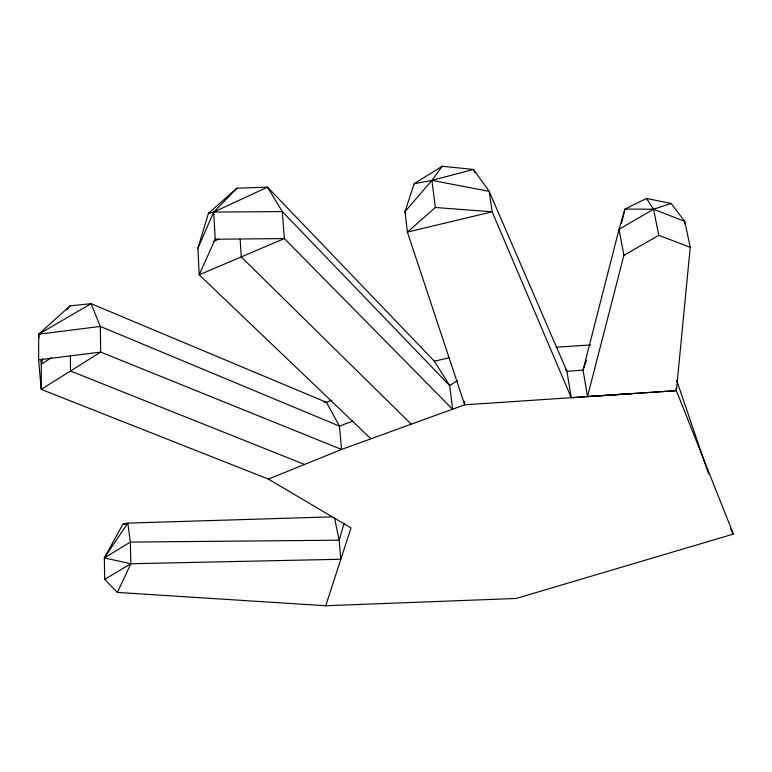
<?xml version="1.0" encoding="UTF-8"?>
<svg xmlns="http://www.w3.org/2000/svg" width="772" height="772" viewBox="0 0 772 772"><rect width="100%" height="100%" fill="white"/><g stroke="black" fill="none" stroke-linecap="round" stroke-linejoin="round"><path stroke-width="1.16" d="M38.6 359.868L38.716 334.189L70.136 305.808L91.086 303.685L326.459 402.328L339.468 426.134L341.552 449.449L268.415 479.103L41.206 389.358L38.6 359.868L100.698 352.08L341.552 449.449L464.686 404.817L676.378 390.671L733.4 534.07L516.15 598.464L325.745 605.75L117.383 592.423L104.674 579.347L104.345 557.934L122.854 524.265L127.805 523.107L331.863 516.854M684.542 223.803L684.764 221.419L671.158 203.48L646.492 198.433L624.973 209.087L619.028 229.371L583.053 370.126L587.502 396.518L676.378 390.671L690.226 247.291L684.764 221.419L653.546 209.212L624.973 209.087L621.537 223.127M42.759 358.43L41.302 364.191L41.206 389.358L100.698 352.08L100.312 326.431L91.086 303.685L38.716 334.189L39.034 337.789M671.158 203.48L653.546 209.212L619.028 229.371L623.911 255.281L587.502 396.518L571.261 397.696L492.169 211.817L489.158 191.331L473.487 169.435L442.182 166.25L414.149 183.707L404.991 211.682L407.404 232.092L464.686 404.817L464.242 401.353M344.1 523.165L339.178 540.188L340.828 559.256L130.854 563.743L104.345 557.934L127.805 523.107L130.343 542.089L130.854 563.743L117.383 592.423M370.763 438.66L199.195 274.813L197.912 248.159L208.469 213.275L236.975 188.165L267.508 187.152L434.346 361.18L449.671 385.575L452.653 409.324L284.366 238.577L282.291 211.586L267.508 187.152L213.728 212.078L208.469 213.275L210.64 212.31M325.745 605.75L350.99 527.913L268.415 479.103M586.459 360.235L583.053 370.126L566.938 371.274L565.48 369.47M197.912 248.159L213.728 212.078L236.975 188.165M215.185 239.233L199.195 274.813L284.366 238.577L215.185 239.233L213.728 212.078L282.291 211.586L449.671 385.575L457.381 380.683M442.182 166.25L431.895 180.387L404.991 211.682L405.763 213.96M67.116 309.504L70.136 305.808M435.369 207.485L407.404 232.092L492.169 211.817L435.369 207.485L431.895 180.387L473.487 169.435L474.877 172.764M51.319 357.783L41.302 364.191L40.897 359.395M104.345 557.934L130.343 542.089L339.178 540.188L334.508 517.944M104.674 579.347L130.854 563.743M623.911 255.281L658.806 235.344L690.226 247.291M213.265 241.501L218.746 239.127M331.97 400.147L326.459 402.328L324.124 402.251M352.843 421.107L339.468 426.134L100.312 326.431L38.716 334.189L40.926 333.504M416.417 183.157L414.149 183.707L431.895 180.387L489.158 191.331L566.938 371.274L571.261 397.696M434.346 361.18L449.285 357.774M587.164 396.634L632.017 393.585M556.294 347.217L590.59 344.92M122.854 524.265L125.267 524.227M304.525 464.454L70.493 371.014L70.406 355.998M411.235 424.166L241.25 256.922L240.16 239.426M646.492 198.433L653.546 209.212L658.806 235.344M730.64 528.955L733.4 534.07M676.658 380.364L708.571 473.815M675.934 388.384L676.378 390.671"/></g></svg>
